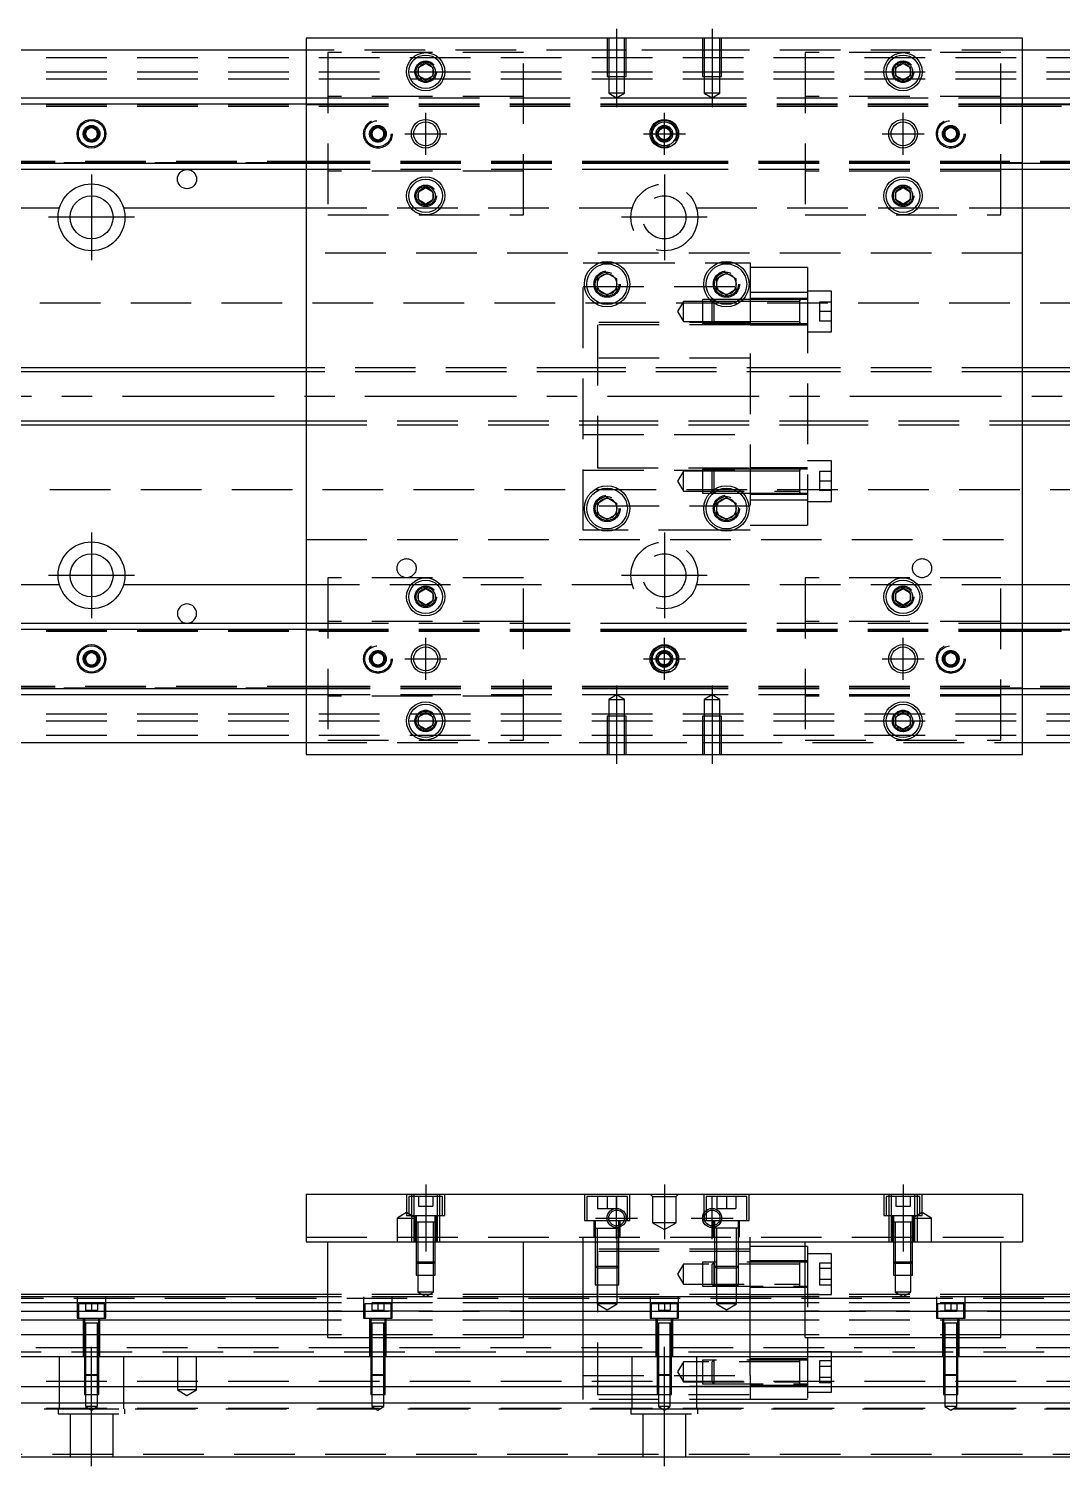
# Model space of a CAD drawing. Extents: x -12 to 819, y -246 to 77.
# Drawn here: x 186.8 to 403.4, y -224.1 to 77 of the extents above; entities that cross this region are included whole.
import ezdxf

# ---------------------------------------------------------------- set-up
doc = ezdxf.new("R2010")
doc.units = 0
doc.linetypes.add('CENTER', pattern=[50.8, 31.75, -6.35, 6.35, -6.35])
doc.linetypes.add('DASHED', pattern=[19.05, 12.7, -6.35])
doc.layers.get('0').update_dxf_attribs({"linetype": 'CONTINUOUS'})
doc.layers.add('CENTER', color=1, linetype='CENTER')

msp = doc.modelspace()

# ---------------------------------------------------------------- linework, layer by layer
at = {"color": 7, "linetype": 'CONTINUOUS'}
for p, q in [((245, 72.5), (0, 72.5)), ((395, 75), (245, 75)), ((245, 75), (245, -75)), ((395, -75), (395, 75)), ((640, 72.5), (395, 72.5)), ((268.5, 68.87), (270, 69.73)), ((270, 69.73), (271.5, 68.87)), ((368.5, 68.87), (370, 69.73)), ((370, 69.73), (371.5, 68.87)), ((268.5, 67.13), (268.5, 68.87)), ((270, 66.27), (268.5, 67.13)), ((271.5, 67.13), (270, 66.27)), ((271.5, 68.87), (271.5, 67.13)), ((368.5, 67.13), (368.5, 68.87)), ((370, 66.27), (368.5, 67.13)), ((371.5, 67.13), (370, 66.27)), ((371.5, 68.87), (371.5, 67.13)), ((0, 62.5), (245, 62.5)), ((0, 61.25), (245, 61.25)), ((395, 62.5), (640, 62.5)), ((395, 61.25), (640, 61.25)), ((198.75, 55.72), (200, 56.44)), ((198.75, 54.28), (198.75, 55.72)), ((200, 53.56), (198.75, 54.28)), ((200, 56.44), (201.25, 55.72)), ((201.25, 54.28), (200, 53.56)), ((201.25, 55.72), (201.25, 54.28)), ((245, 48.75), (0, 48.75)), ((640, 48.75), (395, 48.75)), ((245, 47.5), (0, 47.5)), ((640, 47.5), (395, 47.5)), ((268.5, 42.87), (270, 43.73)), ((268.5, 41.13), (268.5, 42.87)), ((270, 43.73), (271.5, 42.87)), ((271.5, 42.87), (271.5, 41.13)), ((368.5, 42.87), (370, 43.73)), ((368.5, 41.13), (368.5, 42.87)), ((370, 43.73), (371.5, 42.87)), ((371.5, 42.87), (371.5, 41.13)), ((86.71, 39.5), (193.29, 39.5)), ((206.71, 39.5), (245, 39.5)), ((270, 40.27), (268.5, 41.13)), ((271.5, 41.13), (270, 40.27)), ((370, 40.27), (368.5, 41.13)), ((371.5, 41.13), (370, 40.27)), ((395, 39.5), (433.29, 39.5)), ((306, 24.65), (308, 25.81)), ((306, 22.35), (306, 24.65)), ((308, 25.81), (310, 24.65)), ((310, 24.65), (310, 22.35)), ((331, 24.65), (333, 25.81)), ((331, 22.35), (331, 24.65)), ((333, 25.81), (335, 24.65)), ((335, 24.65), (335, 22.35)), ((308, 21.19), (306, 22.35)), ((310, 22.35), (308, 21.19)), ((333, 21.19), (331, 22.35)), ((335, 22.35), (333, 21.19)), ((245, 6), (60.5, 6)), ((590, 6), (395, 6)), ((60.5, -6), (245, -6)), ((395, -6), (590, -6)), ((306, -22.35), (308, -21.19)), ((306, -24.65), (306, -22.35)), ((308, -21.19), (310, -22.35)), ((310, -22.35), (310, -24.65)), ((331, -22.35), (333, -21.19)), ((331, -24.65), (331, -22.35)), ((333, -21.19), (335, -22.35)), ((335, -22.35), (335, -24.65)), ((308, -25.81), (306, -24.65)), ((310, -24.65), (308, -25.81)), ((333, -25.81), (331, -24.65)), ((335, -24.65), (333, -25.81)), ((193.29, -39.5), (86.71, -39.5)), ((245, -39.5), (206.71, -39.5)), ((268.5, -41.13), (270, -40.27)), ((268.5, -42.87), (268.5, -41.13)), ((270, -40.27), (271.5, -41.13)), ((271.5, -41.13), (271.5, -42.87)), ((368.5, -41.13), (370, -40.27)), ((368.5, -42.87), (368.5, -41.13)), ((370, -40.27), (371.5, -41.13)), ((371.5, -41.13), (371.5, -42.87)), ((433.29, -39.5), (395, -39.5)), ((270, -43.73), (268.5, -42.87)), ((271.5, -42.87), (270, -43.73)), ((370, -43.73), (368.5, -42.87)), ((371.5, -42.87), (370, -43.73)), ((0, -47.5), (245, -47.5)), ((395, -47.5), (640, -47.5)), ((0, -48.75), (245, -48.75)), ((395, -48.75), (640, -48.75)), ((198.75, -54.28), (200, -53.56)), ((200, -53.56), (201.25, -54.28)), ((198.75, -55.72), (198.75, -54.28)), ((200, -56.44), (198.75, -55.72)), ((201.25, -55.72), (200, -56.44)), ((201.25, -54.28), (201.25, -55.72)), ((245, -61.25), (0, -61.25)), ((245, -62.5), (0, -62.5)), ((640, -61.25), (395, -61.25)), ((640, -62.5), (395, -62.5)), ((268.5, -67.13), (270, -66.27)), ((268.5, -68.87), (268.5, -67.13)), ((270, -69.73), (268.5, -68.87)), ((270, -66.27), (271.5, -67.13)), ((271.5, -68.87), (270, -69.73)), ((271.5, -67.13), (271.5, -68.87)), ((368.5, -67.13), (370, -66.27)), ((368.5, -68.87), (368.5, -67.13)), ((370, -69.73), (368.5, -68.87)), ((370, -66.27), (371.5, -67.13)), ((371.5, -68.87), (370, -69.73)), ((371.5, -67.13), (371.5, -68.87)), ((0, -72.5), (245, -72.5)), ((245, -75), (395, -75)), ((395, -72.5), (640, -72.5)), ((245, -167.12), (395, -167.12)), ((245, -167.12), (245, -177.12)), ((395, -167.12), (395, -177.12)), ((245, -177.12), (395, -177.12)), ((249.5, -197.12), (249.5, -177.12)), ((290.5, -197.12), (290.5, -177.12)), ((303, -188.62), (303, -177.12)), ((338, -188.62), (338, -177.12)), ((349.5, -197.12), (349.5, -177.12)), ((390.5, -197.12), (390.5, -177.12)), ((349.5, -178.12), (338, -178.12)), ((249.5, -188.62), (0, -188.62)), ((249.5, -188.12), (60.5, -188.12)), ((303, -188.12), (290.5, -188.12)), ((349.5, -188.62), (290.5, -188.62)), ((338, -188.12), (349.5, -188.12)), ((590, -188.12), (390.5, -188.12)), ((640, -188.62), (390.5, -188.62)), ((249.5, -189.87), (0, -189.87)), ((0, -191.65), (249.5, -191.65)), ((349.5, -189.87), (290.5, -189.87)), ((290.5, -191.65), (349.5, -191.65)), ((640, -189.87), (390.5, -189.87)), ((390.5, -191.65), (640, -191.65)), ((249.5, -193.54), (0, -193.54)), ((349.5, -193.54), (290.5, -193.54)), ((640, -193.54), (390.5, -193.54)), ((249.5, -196.6), (0, -196.6)), ((249.5, -197.12), (290.5, -197.12)), ((349.5, -196.6), (290.5, -196.6)), ((349.5, -197.12), (390.5, -197.12)), ((640, -196.6), (390.5, -196.6)), ((0, -201.12), (640, -201.12)), ((0, -207.42), (640, -207.42)), ((0, -210.82), (640, -210.82)), ((0, -222.12), (640, -222.12))]:
    msp.add_line(p, q, dxfattribs=at)
at = {"color": 3, "linetype": 'DASHED'}
for p, q in [((308, 72.5), (245, 72.5)), ((308, 75), (308, 67)), ((312, 72.5), (308, 72.5)), ((308.35, 75), (308.35, 67)), ((311.65, 67), (311.65, 75)), ((312, 67), (312, 75)), ((328, 72.5), (312, 72.5)), ((328, 75), (328, 67)), ((332, 72.5), (328, 72.5)), ((328.35, 75), (328.35, 67)), ((331.65, 67), (331.65, 75)), ((332, 67), (332, 75)), ((395, 72.5), (332, 72.5)), ((0, 71), (640, 71)), ((290.5, 72), (249.5, 72)), ((249.5, 72), (249.5, 38)), ((290.5, 38), (290.5, 72)), ((390.5, 72), (349.5, 72)), ((349.5, 72), (349.5, 38)), ((390.5, 38), (390.5, 72)), ((0, 68), (640, 68)), ((0, 66.5), (640, 66.5)), ((268, 68), (268.02, 68.3)), ((308, 67), (312, 67)), ((308.35, 67), (308.35, 63.5)), ((311.65, 63.5), (311.65, 67)), ((328, 67), (332, 67)), ((328.35, 67), (328.35, 63.5)), ((331.65, 63.5), (331.65, 67)), ((371.97, 68.33), (372, 68)), ((311.65, 63.5), (308.35, 63.5)), ((308.35, 63.5), (310, 62.55)), ((310, 62.55), (311.65, 63.5)), ((331.65, 63.5), (328.35, 63.5)), ((328.35, 63.5), (330, 62.55)), ((330, 62.55), (331.65, 63.5)), ((0, 61.11), (245, 61.11)), ((0, 61.1), (249.5, 61.1)), ((0, 60.8), (249.5, 60.8)), ((245, 62.5), (249.5, 62.5)), ((245, 61.25), (249.5, 61.25)), ((245, 61.11), (249.5, 61.11)), ((290.5, 62.8), (249.5, 62.8)), ((249.5, 62.5), (315.5, 62.5)), ((249.5, 61.25), (315.5, 61.25)), ((249.5, 61.11), (315.5, 61.11)), ((249.5, 61.1), (315.5, 61.1)), ((249.5, 60.8), (315.5, 60.8)), ((315.5, 62.5), (324.5, 62.5)), ((315.5, 61.25), (324.5, 61.25)), ((315.5, 61.11), (324.5, 61.11)), ((315.5, 61.1), (324.5, 61.1)), ((315.5, 60.8), (324.5, 60.8)), ((324.5, 62.5), (390.5, 62.5)), ((324.5, 61.25), (390.5, 61.25)), ((324.5, 61.11), (390.5, 61.11)), ((324.5, 61.1), (390.5, 61.1)), ((324.5, 60.8), (390.5, 60.8)), ((390.5, 62.8), (349.5, 62.8)), ((390.5, 62.5), (395, 62.5)), ((390.5, 61.25), (395, 61.25)), ((390.5, 61.11), (395, 61.11)), ((390.5, 61.1), (640, 61.1)), ((390.5, 60.8), (640, 60.8)), ((395, 61.11), (640, 61.11)), ((198.5, 55), (198.52, 55.25)), ((258.5, 55), (258.52, 55.25)), ((258.75, 55.72), (260, 56.44)), ((258.75, 54.28), (258.75, 55.72)), ((260, 53.56), (258.75, 54.28)), ((260, 56.44), (261.25, 55.72)), ((261.25, 54.28), (260, 53.56)), ((261.25, 55.72), (261.25, 54.28)), ((318.5, 55), (318.52, 55.25)), ((318.75, 55.72), (320, 56.44)), ((318.75, 54.28), (318.75, 55.72)), ((320, 53.56), (318.75, 54.28)), ((320, 56.44), (321.25, 55.72)), ((321.25, 54.28), (320, 53.56)), ((321.25, 55.72), (321.25, 54.28)), ((378.5, 55), (378.52, 55.25)), ((378.75, 55.72), (380, 56.44)), ((378.75, 54.28), (378.75, 55.72)), ((380, 53.56), (378.75, 54.28)), ((380, 56.44), (381.25, 55.72)), ((381.25, 54.28), (380, 53.56)), ((381.25, 55.72), (381.25, 54.28)), ((249.5, 49.2), (0, 49.2)), ((249.5, 48.9), (0, 48.9)), ((245, 48.89), (0, 48.89)), ((249.5, 48.89), (245, 48.89)), ((249.5, 48.75), (245, 48.75)), ((315.5, 49.2), (249.5, 49.2)), ((315.5, 48.9), (249.5, 48.9)), ((315.5, 48.89), (249.5, 48.89)), ((315.5, 48.75), (249.5, 48.75)), ((324.5, 49.2), (315.5, 49.2)), ((324.5, 48.9), (315.5, 48.9)), ((324.5, 48.89), (315.5, 48.89)), ((324.5, 48.75), (315.5, 48.75)), ((390.5, 49.2), (324.5, 49.2)), ((390.5, 48.9), (324.5, 48.9)), ((390.5, 48.89), (324.5, 48.89)), ((390.5, 48.75), (324.5, 48.75)), ((640, 49.2), (390.5, 49.2)), ((640, 48.9), (390.5, 48.9)), ((395, 48.89), (390.5, 48.89)), ((395, 48.75), (390.5, 48.75)), ((640, 48.89), (395, 48.89)), ((249.5, 47.5), (245, 47.5)), ((315.5, 47.5), (249.5, 47.5)), ((290.5, 47.2), (249.5, 47.2)), ((324.5, 47.5), (315.5, 47.5)), ((390.5, 47.5), (324.5, 47.5)), ((390.5, 47.2), (349.5, 47.2)), ((395, 47.5), (390.5, 47.5)), ((268, 42), (268.03, 42.35)), ((371.97, 42.33), (372, 42)), ((245, 39.5), (313.29, 39.5)), ((326.71, 39.5), (395, 39.5)), ((249.5, 38), (290.5, 38)), ((349.5, 38), (390.5, 38)), ((395, 30), (245, 30)), ((303, 28), (306.48, 28)), ((303, -28), (303, 28)), ((306.48, 28), (309.52, 28)), ((309.52, 28), (331.48, 28)), ((331.48, 28), (334.52, 28)), ((334.52, 28), (338, 28)), ((338, 28), (338, -28)), ((350, 27), (338, 27)), ((350, 27), (350, 21.75)), ((303, 23), (338, 23)), ((305.5, 23.5), (305.52, 23.8)), ((330.5, 23.5), (330.52, 23.8)), ((350, 21.75), (338, 21.75)), ((355, 22), (350, 22)), ((350, 21.75), (350, -21.75)), ((355, 13.5), (355, 22)), ((640, 19.5), (76.9, 19.5)), ((324, 19.85), (322.79, 17.75)), ((324, 15.65), (324, 19.85)), ((328, 19.85), (324, 19.85)), ((328, 20.25), (328, 15.25)), ((329.53, 20.25), (328, 20.25)), ((330, 19.85), (328, 19.85)), ((330.26, 20.25), (329.53, 20.25)), ((330.34, 20.19), (330, 19.85)), ((330, 19.82), (330, 19.85)), ((330.82, 19.85), (330, 19.85)), ((330, 15.65), (330, 19.82)), ((330.4, 20.25), (330.26, 20.25)), ((330.4, 20.25), (330.34, 20.19)), ((330.4, 20.25), (330.4, 20.14)), ((335.74, 20.25), (330.4, 20.25)), ((335.74, 20.25), (330.4, 20.25)), ((330.4, 20.14), (330.4, 19.52)), ((330.4, 19.52), (330.4, 15.25)), ((335.18, 19.85), (330.82, 19.85)), ((336.04, 19.85), (335.18, 19.85)), ((336.47, 20.25), (335.74, 20.25)), ((338, 19.85), (336.04, 19.85)), ((338, 20.25), (336.47, 20.25)), ((338, 20.25), (336.47, 20.25)), ((350, 20.5), (338, 20.5)), ((348.4, 20.25), (338, 20.25)), ((348.4, 19.85), (338, 19.85)), ((350, 20.25), (348.39, 20.25)), ((348.4, 15.25), (348.4, 20.25)), ((348.4, 19.85), (348.4, 20.25)), ((348.4, 15.25), (348.4, 20.25)), ((348.4, 20), (348.4, 20.25)), ((348.4, 20.25), (348.4, 20)), ((348.4, 15.51), (348.4, 20)), ((348.4, 15.65), (348.4, 19.85)), ((352.5, 19.75), (352.5, 17.75)), ((355, 19.75), (352.5, 19.75)), ((338, 15.5), (303, 15.5)), ((322.79, 17.75), (324, 15.65)), ((324, 15.65), (328, 15.65)), ((328, 15.65), (330, 15.65)), ((328, 15.25), (330.4, 15.25)), ((330, 15.65), (338, 15.65)), ((330, 15.65), (330.4, 15.25)), ((330.4, 15.25), (338, 15.25)), ((338, 15.65), (348.4, 15.65)), ((338, 15.25), (348.4, 15.25)), ((348.39, 15.25), (350, 15.25)), ((348.4, 15.25), (348.4, 15.65)), ((348.4, 15.25), (348.4, 15.51)), ((348.4, 15.51), (348.4, 15.25)), ((352.5, 17.75), (352.5, 15.75)), ((355, 17.75), (352.5, 17.75)), ((355, 15.75), (352.5, 15.75)), ((306, 15), (306, -15)), ((338, 15), (306, 15)), ((338, 15), (350, 15)), ((350, 13.5), (355, 13.5)), ((338, 8), (303, 8)), ((306, 6), (245, 6)), ((306, 5.13), (245, 5.13)), ((350, 6), (306, 6)), ((350, 5.13), (306, 5.13)), ((395, 6), (350, 6)), ((395, 5.13), (350, 5.13)), ((245, -5.12), (306, -5.12)), ((245, -6), (306, -6)), ((306, -5.12), (350, -5.12)), ((306, -6), (350, -6)), ((350, -5.12), (395, -5.12)), ((350, -6), (395, -6)), ((303, -8), (338, -8)), ((306, -15), (338, -15)), ((350, -15), (338, -15)), ((355, -13.5), (350, -13.5)), ((355, -22), (355, -13.5)), ((303, -15.5), (338, -15.5)), ((324, -15.65), (322.79, -17.75)), ((322.79, -17.75), (324, -19.85)), ((324, -19.85), (324, -15.65)), ((328, -15.65), (324, -15.65)), ((328, -15.25), (328, -20.25)), ((330.4, -15.25), (328, -15.25)), ((330, -15.65), (328, -15.65)), ((330.4, -15.25), (330, -15.65)), ((330, -19.85), (330, -15.65)), ((338, -15.65), (330, -15.65)), ((330.4, -15.25), (330.4, -19.52)), ((338, -15.25), (330.4, -15.25)), ((338, -15.25), (330.4, -15.25)), ((348.4, -15.25), (338, -15.25)), ((348.4, -15.65), (338, -15.65)), ((350, -15.25), (348.39, -15.25)), ((348.4, -20.25), (348.4, -15.25)), ((348.4, -20.25), (348.4, -15.25)), ((348.4, -15.51), (348.4, -15.25)), ((348.4, -15.25), (348.4, -15.51)), ((348.4, -20), (348.4, -15.51)), ((352.5, -15.75), (352.5, -17.75)), ((355, -15.75), (352.5, -15.75)), ((352.5, -17.75), (352.5, -19.75)), ((355, -17.75), (352.5, -17.75)), ((76.97, -19.5), (640, -19.5)), ((324, -19.85), (348.4, -19.85)), ((328, -20.25), (329.53, -20.25)), ((329.53, -20.25), (330.26, -20.25)), ((330, -19.85), (330.34, -20.19)), ((330.26, -20.25), (330.4, -20.25)), ((330.34, -20.19), (330.4, -20.25)), ((330.4, -19.52), (330.4, -20.14)), ((330.4, -20.14), (330.4, -20.25)), ((330.4, -20.25), (335.74, -20.25)), ((335.74, -20.25), (336.47, -20.25)), ((336.47, -20.25), (338, -20.25)), ((336.47, -20.25), (338, -20.25)), ((338, -20.25), (348.4, -20.25)), ((338, -20.5), (350, -20.5)), ((348.39, -20.25), (350, -20.25)), ((348.4, -20.25), (348.4, -20)), ((348.4, -20), (348.4, -20.25)), ((348.4, -20.25), (348.4, -20.25)), ((355, -19.75), (352.5, -19.75)), ((338, -23), (303, -23)), ((305.5, -23.5), (305.52, -23.2)), ((335.48, -23.21), (335.5, -23.5)), ((350, -21.75), (338, -21.75)), ((350, -21.75), (338, -21.75)), ((350, -21.75), (350, -27)), ((350, -22), (355, -22)), ((338, -27), (350, -27)), ((245, -30), (395, -30)), ((306.48, -28), (303, -28)), ((309.52, -28), (306.48, -28)), ((331.48, -28), (309.52, -28)), ((334.52, -28), (331.48, -28)), ((338, -28), (334.52, -28)), ((290.5, -38), (249.5, -38)), ((249.5, -38), (249.5, -72)), ((290.5, -72), (290.5, -38)), ((349.5, -38), (349.5, -72)), ((390.5, -38), (349.5, -38)), ((390.5, -72), (390.5, -38)), ((313.29, -39.5), (245, -39.5)), ((271.97, -41.67), (272, -42)), ((395, -39.5), (326.71, -39.5)), ((371.97, -41.67), (372, -42)), ((245, -47.5), (249.5, -47.5)), ((290.5, -47.2), (249.5, -47.2)), ((249.5, -47.5), (315.5, -47.5)), ((315.5, -47.5), (324.5, -47.5)), ((324.5, -47.5), (390.5, -47.5)), ((390.5, -47.2), (349.5, -47.2)), ((390.5, -47.5), (395, -47.5)), ((0, -48.89), (245, -48.89)), ((0, -48.9), (249.5, -48.9)), ((0, -49.2), (249.5, -49.2)), ((245, -48.75), (249.5, -48.75)), ((245, -48.89), (249.5, -48.89)), ((249.5, -48.75), (315.5, -48.75)), ((249.5, -48.89), (315.5, -48.89)), ((249.5, -48.9), (315.5, -48.9)), ((249.5, -49.2), (315.5, -49.2)), ((315.5, -48.75), (324.5, -48.75)), ((315.5, -48.89), (324.5, -48.89)), ((315.5, -48.9), (324.5, -48.9)), ((315.5, -49.2), (324.5, -49.2)), ((324.5, -48.75), (390.5, -48.75)), ((324.5, -48.89), (390.5, -48.89)), ((324.5, -48.9), (390.5, -48.9)), ((324.5, -49.2), (390.5, -49.2)), ((390.5, -48.75), (395, -48.75)), ((390.5, -48.89), (395, -48.89)), ((390.5, -48.9), (640, -48.9)), ((390.5, -49.2), (640, -49.2)), ((395, -48.89), (640, -48.89)), ((258.75, -54.28), (260, -53.56)), ((260, -53.56), (261.25, -54.28)), ((318.75, -54.28), (320, -53.56)), ((320, -53.56), (321.25, -54.28)), ((378.75, -54.28), (380, -53.56)), ((380, -53.56), (381.25, -54.28)), ((201.48, -54.74), (201.5, -55)), ((258.75, -55.72), (258.75, -54.28)), ((260, -56.44), (258.75, -55.72)), ((261.25, -55.72), (260, -56.44)), ((261.25, -54.28), (261.25, -55.72)), ((261.48, -54.74), (261.5, -55)), ((318.75, -55.72), (318.75, -54.28)), ((320, -56.44), (318.75, -55.72)), ((321.25, -55.72), (320, -56.44)), ((321.25, -54.28), (321.25, -55.72)), ((378.5, -55), (378.52, -54.75)), ((378.75, -55.72), (378.75, -54.28)), ((380, -56.44), (378.75, -55.72)), ((381.25, -55.72), (380, -56.44)), ((381.25, -54.28), (381.25, -55.72)), ((249.5, -60.8), (0, -60.8)), ((249.5, -61.1), (0, -61.1)), ((245, -61.11), (0, -61.11)), ((249.5, -61.11), (245, -61.11)), ((249.5, -61.25), (245, -61.25)), ((249.5, -62.5), (245, -62.5)), ((315.5, -60.8), (249.5, -60.8)), ((315.5, -61.1), (249.5, -61.1)), ((315.5, -61.11), (249.5, -61.11)), ((315.5, -61.25), (249.5, -61.25)), ((315.5, -62.5), (249.5, -62.5)), ((290.5, -62.8), (249.5, -62.8)), ((310, -62.55), (308.35, -63.5)), ((311.65, -63.5), (310, -62.55)), ((324.5, -60.8), (315.5, -60.8)), ((324.5, -61.1), (315.5, -61.1)), ((324.5, -61.11), (315.5, -61.11)), ((324.5, -61.25), (315.5, -61.25)), ((324.5, -62.5), (315.5, -62.5)), ((390.5, -60.8), (324.5, -60.8)), ((390.5, -61.1), (324.5, -61.1)), ((390.5, -61.11), (324.5, -61.11)), ((390.5, -61.25), (324.5, -61.25)), ((390.5, -62.5), (324.5, -62.5)), ((330, -62.55), (328.35, -63.5)), ((331.65, -63.5), (330, -62.55)), ((390.5, -62.8), (349.5, -62.8)), ((640, -60.8), (390.5, -60.8)), ((640, -61.1), (390.5, -61.1)), ((395, -61.11), (390.5, -61.11)), ((395, -61.25), (390.5, -61.25)), ((395, -62.5), (390.5, -62.5)), ((640, -61.11), (395, -61.11)), ((308.35, -63.5), (310, -63.5)), ((308.35, -63.5), (308.35, -67)), ((310, -63.5), (311.65, -63.5)), ((311.65, -67), (311.65, -63.5)), ((328.35, -63.5), (330, -63.5)), ((328.35, -63.5), (328.35, -67)), ((330, -63.5), (331.65, -63.5)), ((331.65, -67), (331.65, -63.5)), ((0, -66.5), (640, -66.5)), ((0, -68), (640, -68)), ((268, -68), (268.02, -67.7)), ((312, -67), (308, -67)), ((308, -67), (308, -75)), ((308.35, -67), (308.35, -75)), ((311.65, -75), (311.65, -67)), ((312, -75), (312, -67)), ((332, -67), (328, -67)), ((328, -67), (328, -75)), ((328.35, -67), (328.35, -75)), ((331.65, -75), (331.65, -67)), ((332, -75), (332, -67)), ((371.97, -67.67), (372, -68)), ((0, -71), (640, -71)), ((249.5, -72), (290.5, -72)), ((349.5, -72), (390.5, -72)), ((245, -72.5), (308, -72.5)), ((308, -72.5), (312, -72.5)), ((312, -72.5), (328, -72.5)), ((328, -72.5), (332, -72.5)), ((332, -72.5), (395, -72.5)), ((266, -167.12), (266, -171.62)), ((273.5, -167.62), (266.5, -167.62)), ((266.5, -167.62), (266.5, -171.62)), ((267, -167.12), (267, -167.62)), ((267, -167.62), (267, -171.62)), ((267.5, -167.12), (267.5, -177.12)), ((268.5, -167.62), (268.5, -169.62)), ((270, -167.62), (270, -169.62)), ((271.5, -167.62), (271.5, -169.62)), ((272.5, -177.12), (272.5, -167.12)), ((273, -167.62), (273, -167.12)), ((273, -171.62), (273, -167.62)), ((273.5, -171.62), (273.5, -167.62)), ((274, -171.62), (274, -167.12)), ((303.25, -167.12), (303.25, -172.62)), ((312.25, -167.62), (303.75, -167.62)), ((303.75, -167.62), (303.75, -172.62)), ((306, -167.62), (306, -170.12)), ((308, -167.62), (308, -170.12)), ((310, -167.62), (310, -170.12)), ((312.25, -172.62), (312.25, -167.62)), ((312.75, -172.62), (312.75, -167.12)), ((317, -167.12), (317.5, -167.62)), ((317.5, -167.62), (317.5, -173.12)), ((317.5, -167.62), (322.5, -167.62)), ((322.5, -167.62), (323, -167.12)), ((322.5, -173.12), (322.5, -167.62)), ((328.25, -167.12), (328.25, -172.62)), ((337.25, -167.62), (328.75, -167.62)), ((328.75, -167.62), (328.75, -170.56)), ((331, -167.62), (331, -170.12)), ((333, -167.62), (333, -170.12)), ((335, -167.62), (335, -170.12)), ((337.25, -172.62), (337.25, -167.62)), ((337.75, -172.62), (337.75, -167.12)), ((366, -167.12), (366, -171.62)), ((373.5, -167.62), (366.5, -167.62)), ((366.5, -167.62), (366.5, -171.62)), ((367, -167.12), (367, -167.62)), ((367, -167.62), (367, -171.62)), ((367.5, -167.12), (367.5, -177.12)), ((368.5, -167.62), (368.5, -169.62)), ((370, -167.62), (370, -169.62)), ((371.5, -167.62), (371.5, -169.62)), ((372.5, -177.12), (372.5, -167.12)), ((373, -167.62), (373, -167.12)), ((373, -171.62), (373, -167.62)), ((373.5, -171.62), (373.5, -167.62)), ((374, -171.62), (374, -167.12)), ((266, -170.97), (264, -172.12)), ((268, -172.12), (266, -170.97)), ((266, -171.62), (274, -171.62)), ((267, -171.62), (267, -177.12)), ((267.75, -171.62), (267.75, -177.12)), ((268, -171.62), (268, -173.02)), ((268.5, -169.62), (270, -169.62)), ((270, -169.62), (271.5, -169.62)), ((272, -173.02), (272, -171.62)), ((272.25, -177.12), (272.25, -171.62)), ((273, -177.12), (273, -171.62)), ((306, -170.12), (308, -170.12)), ((308, -170.12), (310, -170.12)), ((328.75, -170.56), (328.75, -171.04)), ((328.75, -171.04), (328.75, -172.62)), ((331, -170.12), (333, -170.12)), ((333, -170.12), (335, -170.12)), ((366, -171.62), (374, -171.62)), ((367, -171.62), (367, -177.12)), ((367.75, -171.62), (367.75, -177.12)), ((368, -171.62), (368, -173.02)), ((368.5, -169.62), (370, -169.62)), ((370, -169.62), (371.5, -169.62)), ((374, -170.97), (372, -172.12)), ((372, -173.02), (372, -171.62)), ((372.25, -177.12), (372.25, -171.62)), ((373, -177.12), (373, -171.62)), ((376, -172.12), (374, -170.97)), ((264, -172.12), (268, -172.12)), ((264, -172.12), (264, -177.12)), ((268, -173.01), (268, -173.02)), ((268.22, -173.02), (268, -173.02)), ((268, -173.02), (268, -173.03)), ((268, -173.02), (268, -177.12)), ((271.78, -173.02), (268.22, -173.02)), ((268.35, -173.02), (268.35, -177.12)), ((271.65, -177.12), (271.65, -173.02)), ((272, -173.02), (271.78, -173.02)), ((272, -173.02), (272, -173.01)), ((272, -173.03), (272, -173.02)), ((272, -177.12), (272, -173.02)), ((303.25, -172.62), (312.75, -172.62)), ((305.25, -172.62), (305.25, -176.12)), ((305.5, -172.62), (305.5, -174.22)), ((305.5, -174.21), (305.5, -174.22)), ((305.5, -174.22), (305.76, -174.22)), ((305.5, -174.22), (310.5, -174.22)), ((305.5, -174.22), (305.5, -174.22)), ((305.5, -174.22), (305.5, -176.12)), ((305.9, -174.22), (305.9, -176.12)), ((310.1, -176.12), (310.1, -174.22)), ((310.5, -173.69), (310.5, -172.62)), ((310.5, -174.06), (310.5, -173.69)), ((310.5, -174.22), (310.5, -174.06)), ((310.5, -174.22), (310.5, -174.21)), ((310.5, -174.22), (310.5, -174.22)), ((310.5, -176.12), (310.5, -174.22)), ((310.75, -176.12), (310.75, -172.62)), ((317.5, -173.12), (320, -174.56)), ((322.5, -173.12), (317.5, -173.12)), ((320, -174.56), (322.5, -173.12)), ((328.25, -172.62), (337.75, -172.62)), ((330.25, -172.62), (330.25, -176.12)), ((330.5, -172.62), (330.5, -173.69)), ((330.5, -173.69), (330.5, -174.06)), ((330.5, -174.06), (330.5, -174.22)), ((330.5, -174.21), (330.5, -174.22)), ((330.76, -174.22), (330.5, -174.22)), ((330.5, -174.22), (330.5, -174.22)), ((330.5, -174.22), (330.5, -176.12)), ((335.24, -174.22), (330.76, -174.22)), ((330.9, -174.22), (330.9, -176.12)), ((335.1, -176.12), (335.1, -174.22)), ((335.5, -174.22), (335.24, -174.22)), ((335.5, -174.22), (335.5, -172.62)), ((335.5, -174.22), (335.5, -174.21)), ((335.5, -174.22), (335.5, -174.22)), ((335.5, -176.12), (335.5, -174.22)), ((335.75, -176.12), (335.75, -172.62)), ((368, -173.01), (368, -173.02)), ((368.22, -173.02), (368, -173.02)), ((368, -173.02), (368, -177.12)), ((368, -173.02), (368, -173.03)), ((371.78, -173.02), (368.22, -173.02)), ((368.35, -173.02), (368.35, -177.12)), ((371.65, -177.12), (371.65, -173.02)), ((372, -173.02), (371.78, -173.02)), ((372, -172.12), (376, -172.12)), ((372, -173.02), (372, -173.01)), ((372, -177.12), (372, -173.02)), ((372, -173.03), (372, -173.02)), ((376, -177.12), (376, -172.12)), ((245, -176.12), (395, -176.12)), ((268, -177.12), (268, -181.27)), ((268, -177.12), (268, -181.27)), ((268.35, -177.12), (268.35, -181.62)), ((271.65, -181.62), (271.65, -177.12)), ((272, -181.27), (272, -177.12)), ((272, -181.27), (272, -177.12)), ((303, -177.12), (303, -176.12)), ((305.5, -176.12), (305.5, -177.12)), ((305.5, -176.12), (305.5, -177.12)), ((305.5, -177.12), (305.5, -182.22)), ((305.5, -177.12), (305.5, -182.22)), ((305.9, -176.12), (305.9, -177.12)), ((305.9, -177.12), (305.9, -182.62)), ((310.1, -177.12), (310.1, -176.12)), ((310.1, -182.62), (310.1, -177.12)), ((310.5, -177.12), (310.5, -176.12)), ((310.5, -177.12), (310.5, -176.12)), ((310.5, -182.22), (310.5, -177.12)), ((310.5, -182.22), (310.5, -177.12)), ((330.5, -176.12), (330.5, -177.12)), ((330.5, -176.12), (330.5, -177.12)), ((330.5, -177.12), (330.5, -182.22)), ((330.5, -177.12), (330.5, -182.22)), ((330.9, -176.12), (330.9, -177.12)), ((330.9, -177.12), (330.9, -182.62)), ((335.1, -177.12), (335.1, -176.12)), ((335.1, -182.62), (335.1, -177.12)), ((335.5, -177.12), (335.5, -176.12)), ((335.5, -177.12), (335.5, -176.12)), ((335.5, -182.22), (335.5, -177.12)), ((335.5, -182.22), (335.5, -177.12)), ((338, -177.12), (338, -176.12)), ((368, -177.12), (368, -181.27)), ((368, -177.12), (368, -181.27)), ((368.35, -177.12), (368.35, -181.62)), ((371.65, -181.62), (371.65, -177.12)), ((372, -181.27), (372, -177.12)), ((372, -181.27), (372, -177.12)), ((338, -178.62), (303, -178.62)), ((338, -179.12), (306, -179.12)), ((306, -179.12), (306, -209.12)), ((350, -178.12), (349.5, -178.12)), ((350, -178.12), (350, -210.12)), ((355, -179.62), (350, -179.62)), ((355, -188.12), (355, -179.62)), ((268, -181.27), (272, -181.27)), ((268, -181.27), (268, -184.12)), ((268, -181.27), (268.35, -181.62)), ((271.65, -181.62), (268.35, -181.62)), ((268.35, -181.62), (268.35, -184.12)), ((271.65, -181.62), (272, -181.27)), ((271.65, -184.12), (271.65, -181.62)), ((272, -184.12), (272, -181.27)), ((305.5, -182.22), (310.5, -182.22)), ((305.5, -182.22), (305.5, -186.12)), ((305.5, -182.22), (305.9, -182.62)), ((310.1, -182.62), (305.9, -182.62)), ((305.9, -182.62), (305.9, -186.12)), ((310.1, -182.62), (310.5, -182.22)), ((310.1, -186.12), (310.1, -182.62)), ((310.5, -186.12), (310.5, -182.22)), ((324, -181.77), (322.79, -183.87)), ((324, -185.97), (324, -181.77)), ((348.4, -181.77), (324, -181.77)), ((328, -181.37), (328, -186.37)), ((350, -181.37), (328, -181.37)), ((330.4, -181.37), (330.4, -186.37)), ((330.5, -182.22), (335.5, -182.22)), ((330.5, -182.22), (330.5, -186.12)), ((330.5, -182.22), (330.9, -182.62)), ((335.1, -182.62), (330.9, -182.62)), ((330.9, -182.62), (330.9, -186.12)), ((335.1, -182.62), (335.5, -182.22)), ((335.1, -186.12), (335.1, -182.62)), ((335.5, -186.12), (335.5, -182.22)), ((350, -181.12), (338, -181.12)), ((348.4, -186.37), (348.4, -181.37)), ((352.5, -181.56), (352.5, -186.18)), ((355, -181.56), (352.5, -181.56)), ((355, -182.72), (352.5, -182.72)), ((368, -181.27), (372, -181.27)), ((368, -181.27), (368, -184.12)), ((368, -181.27), (368.35, -181.62)), ((371.65, -181.62), (368.35, -181.62)), ((368.35, -181.62), (368.35, -184.12)), ((371.65, -181.62), (372, -181.27)), ((371.65, -184.12), (371.65, -181.62)), ((372, -184.12), (372, -181.27)), ((268, -184.12), (272, -184.12)), ((268.35, -184.12), (268.35, -187.62)), ((271.65, -187.62), (271.65, -184.12)), ((305.5, -186.12), (310.5, -186.12)), ((305.9, -186.12), (305.9, -190.12)), ((310.1, -190.12), (310.1, -186.12)), ((322.79, -183.87), (324, -185.97)), ((324, -185.97), (348.4, -185.97)), ((328, -186.37), (350, -186.37)), ((330.5, -186.12), (335.5, -186.12)), ((330.9, -186.12), (330.9, -190.12)), ((335.1, -190.12), (335.1, -186.12)), ((338, -186.62), (350, -186.62)), ((355, -185.02), (352.5, -185.02)), ((355, -186.18), (352.5, -186.18)), ((368, -184.12), (372, -184.12)), ((368.35, -184.12), (368.35, -187.62)), ((371.65, -187.62), (371.65, -184.12)), ((590, -188.99), (55, -188.99)), ((197, -188.62), (197, -193.12)), ((203, -193.12), (203, -188.62)), ((290.5, -188.12), (249.5, -188.12)), ((290.5, -188.62), (249.5, -188.62)), ((257, -188.62), (257, -193.12)), ((263, -193.12), (263, -188.62)), ((271.65, -187.62), (268.35, -187.62)), ((268.35, -187.62), (270, -188.57)), ((270, -188.57), (271.65, -187.62)), ((306, -188.12), (303, -188.12)), ((303, -197.12), (303, -188.62)), ((338, -188.12), (306, -188.12)), ((317, -188.62), (317, -193.12)), ((323, -193.12), (323, -188.62)), ((338, -197.12), (338, -188.62)), ((390.5, -188.12), (349.5, -188.12)), ((390.5, -188.62), (349.5, -188.62)), ((350, -188.12), (355, -188.12)), ((371.65, -187.62), (368.35, -187.62)), ((368.35, -187.62), (370, -188.57)), ((370, -188.57), (371.65, -187.62)), ((377, -188.62), (377, -193.12)), ((383, -193.12), (383, -188.62)), ((202.75, -190.12), (197.25, -190.12)), ((197.25, -190.12), (197.25, -193.12)), ((198.75, -190.12), (198.75, -191.42)), ((198.75, -191.42), (200, -191.42)), ((200, -190.12), (200, -191.42)), ((200, -191.42), (201.25, -191.42)), ((201.25, -190.12), (201.25, -191.42)), ((202.75, -193.12), (202.75, -190.12)), ((290.5, -189.87), (249.5, -189.87)), ((290.5, -189.92), (249.5, -189.92)), ((290.5, -191.62), (249.5, -191.62)), ((249.5, -191.65), (290.5, -191.65)), ((262.75, -190.12), (257.25, -190.12)), ((257.25, -190.12), (257.25, -193.12)), ((258.75, -190.12), (258.75, -191.42)), ((258.75, -191.42), (260, -191.42)), ((260, -190.12), (260, -191.42)), ((260, -191.42), (261.25, -191.42)), ((261.25, -190.12), (261.25, -191.42)), ((262.75, -193.12), (262.75, -190.12)), ((310.1, -190.12), (305.9, -190.12)), ((305.9, -190.12), (308, -191.33)), ((308, -191.33), (310.1, -190.12)), ((322.75, -190.12), (317.25, -190.12)), ((317.25, -190.12), (317.25, -193.12)), ((318.75, -190.12), (318.75, -191.42)), ((318.75, -191.42), (320, -191.42)), ((320, -190.12), (320, -191.42)), ((320, -191.42), (321.25, -191.42)), ((321.25, -190.12), (321.25, -191.42)), ((322.75, -193.12), (322.75, -190.12)), ((335.1, -190.12), (330.9, -190.12)), ((330.9, -190.12), (333, -191.33)), ((333, -191.33), (335.1, -190.12)), ((390.5, -189.87), (349.5, -189.87)), ((390.5, -189.92), (349.5, -189.92)), ((390.5, -191.62), (349.5, -191.62)), ((349.5, -191.65), (390.5, -191.65)), ((382.75, -190.12), (377.25, -190.12)), ((377.25, -190.12), (377.25, -193.12)), ((378.75, -190.12), (378.75, -191.42)), ((378.75, -191.42), (380, -191.42)), ((380, -190.12), (380, -191.42)), ((380, -191.42), (381.25, -191.42)), ((381.25, -190.12), (381.25, -191.42)), ((382.75, -193.12), (382.75, -190.12)), ((197, -193.12), (203, -193.12)), ((198.25, -193.12), (198.25, -201.12)), ((198.5, -193.12), (198.5, -194.12)), ((198.5, -194.11), (198.5, -194.12)), ((198.62, -194.12), (198.5, -194.12)), ((198.5, -194.12), (198.5, -201.12)), ((198.5, -194.12), (198.5, -194.12)), ((200, -194.12), (198.62, -194.12)), ((198.75, -194.12), (198.75, -201.12)), ((201.38, -194.12), (200, -194.12)), ((201.25, -201.12), (201.25, -194.12)), ((201.5, -194.12), (201.38, -194.12)), ((201.5, -194.12), (201.5, -193.12)), ((201.5, -194.12), (201.5, -194.11)), ((201.5, -201.12), (201.5, -194.12)), ((201.5, -194.12), (201.5, -194.12)), ((201.75, -201.12), (201.75, -193.12)), ((290.5, -193.54), (249.5, -193.54)), ((257, -193.12), (263, -193.12)), ((258.25, -193.12), (258.25, -201.12)), ((258.5, -193.12), (258.5, -194.12)), ((258.5, -194.11), (258.5, -194.12)), ((258.62, -194.12), (258.5, -194.12)), ((258.5, -194.12), (258.5, -201.12)), ((258.5, -194.12), (258.5, -194.12)), ((260, -194.12), (258.62, -194.12)), ((258.75, -194.12), (258.75, -201.12)), ((261.38, -194.12), (260, -194.12)), ((261.25, -201.12), (261.25, -194.12)), ((261.5, -194.12), (261.38, -194.12)), ((261.5, -194.12), (261.5, -193.12)), ((261.5, -194.12), (261.5, -194.11)), ((261.5, -201.12), (261.5, -194.12)), ((261.5, -194.12), (261.5, -194.12)), ((261.75, -201.12), (261.75, -193.12)), ((317, -193.12), (323, -193.12)), ((318.25, -193.12), (318.25, -201.12)), ((318.5, -193.12), (318.5, -194.12)), ((318.5, -194.11), (318.5, -194.12)), ((318.62, -194.12), (318.5, -194.12)), ((318.5, -194.12), (318.5, -201.12)), ((318.5, -194.12), (318.5, -194.12)), ((320, -194.12), (318.62, -194.12)), ((318.75, -194.12), (318.75, -201.12)), ((321.38, -194.12), (320, -194.12)), ((321.25, -201.12), (321.25, -194.12)), ((321.5, -194.12), (321.38, -194.12)), ((321.5, -194.12), (321.5, -193.12)), ((321.5, -194.12), (321.5, -194.11)), ((321.5, -201.12), (321.5, -194.12)), ((321.5, -194.12), (321.5, -194.12)), ((321.75, -201.12), (321.75, -193.12)), ((390.5, -193.54), (349.5, -193.54)), ((377, -193.12), (383, -193.12)), ((378.25, -193.12), (378.25, -201.12)), ((378.5, -193.12), (378.5, -194.12)), ((378.5, -194.11), (378.5, -194.12)), ((378.62, -194.12), (378.5, -194.12)), ((378.5, -194.12), (378.5, -201.12)), ((378.5, -194.12), (378.5, -194.12)), ((380, -194.12), (378.62, -194.12)), ((378.75, -194.12), (378.75, -201.12)), ((381.38, -194.12), (380, -194.12)), ((381.25, -201.12), (381.25, -194.12)), ((381.5, -194.12), (381.38, -194.12)), ((381.5, -194.12), (381.5, -193.12)), ((381.5, -194.12), (381.5, -194.11)), ((381.5, -201.12), (381.5, -194.12)), ((381.5, -194.12), (381.5, -194.12)), ((381.75, -201.12), (381.75, -193.12)), ((290.5, -196.6), (249.5, -196.6)), ((290.5, -196.62), (249.5, -196.62)), ((303, -201.12), (303, -197.12)), ((338, -201.12), (338, -197.12)), ((390.5, -196.6), (349.5, -196.6)), ((390.5, -196.62), (349.5, -196.62)), ((55, -199.24), (590, -199.24)), ((81.5, -200.12), (303, -200.12)), ((193.29, -212.12), (193.29, -201.12)), ((198.5, -201.12), (198.5, -204.87)), ((198.5, -201.12), (198.5, -204.87)), ((198.75, -201.12), (198.75, -205.12)), ((201.25, -205.12), (201.25, -201.12)), ((201.5, -204.87), (201.5, -201.12)), ((201.5, -204.87), (201.5, -201.12)), ((206.71, -201.12), (206.71, -212.12)), ((218, -201.12), (218, -208.12)), ((222, -208.12), (222, -201.12)), ((258.5, -201.12), (258.5, -204.87)), ((258.5, -201.12), (258.5, -204.87)), ((258.75, -201.12), (258.75, -205.12)), ((261.25, -205.12), (261.25, -201.12)), ((261.5, -204.87), (261.5, -201.12)), ((261.5, -204.87), (261.5, -201.12)), ((303, -200.12), (306, -200.12)), ((303, -205.12), (303, -201.12)), ((306, -200.12), (338, -200.12)), ((306, -200.12), (338, -200.12)), ((313.29, -212.12), (313.29, -201.12)), ((318.5, -201.12), (318.5, -204.87)), ((318.5, -201.12), (318.5, -204.87)), ((318.75, -201.12), (318.75, -205.12)), ((321.25, -205.12), (321.25, -201.12)), ((321.5, -204.87), (321.5, -201.12)), ((321.5, -204.87), (321.5, -201.12)), ((326.71, -201.12), (326.71, -212.12)), ((338, -200.12), (348.5, -200.12)), ((338, -200.12), (348.5, -200.12)), ((338, -205.12), (338, -201.12)), ((350, -201.62), (338, -201.62)), ((348.5, -200.12), (348.75, -200.12)), ((348.5, -200.12), (348.75, -200.12)), ((348.75, -200.12), (350, -200.12)), ((348.75, -200.12), (590, -200.12)), ((355, -200.12), (350, -200.12)), ((355, -208.62), (355, -200.12)), ((378.5, -201.12), (378.5, -204.87)), ((378.5, -201.12), (378.5, -204.87)), ((378.75, -201.12), (378.75, -205.12)), ((381.25, -205.12), (381.25, -201.12)), ((381.5, -204.87), (381.5, -201.12)), ((381.5, -204.87), (381.5, -201.12)), ((324, -202.27), (322.79, -204.37)), ((322.79, -204.37), (324, -206.47)), ((324, -206.47), (324, -202.27)), ((348.4, -202.27), (324, -202.27)), ((328, -201.87), (328, -206.87)), ((350, -201.87), (328, -201.87)), ((330.4, -201.87), (330.4, -206.87)), ((348.4, -206.87), (348.4, -201.87)), ((352.5, -202.06), (352.5, -206.68)), ((355, -202.06), (352.5, -202.06)), ((355, -203.22), (352.5, -203.22)), ((0, -206.27), (640, -206.27)), ((198.5, -204.87), (201.5, -204.87)), ((198.5, -204.87), (198.5, -207.42)), ((198.5, -204.87), (198.75, -205.12)), ((198.5, -207.42), (198.5, -209.12)), ((201.25, -205.12), (198.75, -205.12)), ((198.75, -205.12), (198.75, -209.12)), ((201.25, -205.12), (201.5, -204.87)), ((201.25, -209.12), (201.25, -205.12)), ((201.5, -207.42), (201.5, -204.87)), ((201.5, -209.12), (201.5, -207.42)), ((258.5, -204.87), (261.5, -204.87)), ((258.5, -204.87), (258.5, -207.42)), ((258.5, -204.87), (258.75, -205.12)), ((258.5, -207.42), (258.5, -209.12)), ((261.25, -205.12), (258.75, -205.12)), ((258.75, -205.12), (258.75, -209.12)), ((261.25, -205.12), (261.5, -204.87)), ((261.25, -209.12), (261.25, -205.12)), ((261.5, -207.42), (261.5, -204.87)), ((261.5, -209.12), (261.5, -207.42)), ((303, -205.12), (338, -205.12)), ((303, -207.42), (303, -205.12)), ((303, -207.4), (338, -207.4)), ((306, -207.4), (303, -207.4)), ((303, -210.12), (303, -207.42)), ((338, -207.4), (306, -207.4)), ((318.5, -204.87), (321.5, -204.87)), ((318.5, -204.87), (318.5, -207.42)), ((318.5, -204.87), (318.75, -205.12)), ((318.5, -207.42), (318.5, -209.12)), ((321.25, -205.12), (318.75, -205.12)), ((318.75, -205.12), (318.75, -209.12)), ((321.25, -205.12), (321.5, -204.87)), ((321.25, -209.12), (321.25, -205.12)), ((321.5, -207.42), (321.5, -204.87)), ((321.5, -209.12), (321.5, -207.42)), ((324, -206.47), (348.4, -206.47)), ((328, -206.87), (350, -206.87)), ((338, -205.12), (338, -207.42)), ((338, -207.12), (350, -207.12)), ((338, -207.42), (338, -210.12)), ((355, -205.52), (352.5, -205.52)), ((355, -206.68), (352.5, -206.68)), ((378.5, -204.87), (381.5, -204.87)), ((378.5, -204.87), (378.5, -207.42)), ((378.5, -204.87), (378.75, -205.12)), ((378.5, -207.42), (378.5, -209.12)), ((381.25, -205.12), (378.75, -205.12)), ((378.75, -205.12), (378.75, -209.12)), ((381.25, -205.12), (381.5, -204.87)), ((381.25, -209.12), (381.25, -205.12)), ((381.5, -207.42), (381.5, -204.87)), ((381.5, -209.12), (381.5, -207.42)), ((198.5, -209.12), (201.5, -209.12)), ((198.75, -209.12), (198.75, -211.62)), ((201.25, -211.62), (201.25, -209.12)), ((222, -208.12), (218, -208.12)), ((218, -208.12), (220, -209.27)), ((220, -209.27), (222, -208.12)), ((258.5, -209.12), (261.5, -209.12)), ((258.75, -209.12), (258.75, -211.62)), ((261.25, -211.62), (261.25, -209.12)), ((338, -210.12), (303, -210.12)), ((306, -209.12), (338, -209.12)), ((318.5, -209.12), (321.5, -209.12)), ((318.75, -209.12), (318.75, -211.62)), ((321.25, -211.62), (321.25, -209.12)), ((350, -210.12), (338, -210.12)), ((350, -208.62), (355, -208.62)), ((378.5, -209.12), (381.5, -209.12)), ((378.75, -209.12), (378.75, -211.62)), ((381.25, -211.62), (381.25, -209.12)), ((0, -211.97), (640, -211.97)), ((56.71, -212.12), (583.29, -212.12)), ((193, -212.12), (207, -212.12)), ((193, -212.12), (193, -213.12)), ((193, -213.12), (207, -213.12)), ((195.5, -213.12), (195.5, -222.12)), ((201.25, -211.62), (198.75, -211.62)), ((198.75, -211.62), (200, -212.34)), ((200, -212.34), (201.25, -211.62)), ((204.5, -222.12), (204.5, -213.12)), ((207, -213.12), (207, -212.12)), ((261.25, -211.62), (258.75, -211.62)), ((258.75, -211.62), (260, -212.34)), ((260, -212.34), (261.25, -211.62)), ((313, -212.12), (327, -212.12)), ((313, -212.12), (313, -213.12)), ((313, -213.12), (327, -213.12)), ((315.5, -213.12), (315.5, -222.12)), ((321.25, -211.62), (318.75, -211.62)), ((318.75, -211.62), (320, -212.34)), ((320, -212.34), (321.25, -211.62)), ((324.5, -222.12), (324.5, -213.12)), ((327, -213.12), (327, -212.12)), ((381.25, -211.62), (378.75, -211.62)), ((378.75, -211.62), (380, -212.34)), ((380, -212.34), (381.25, -211.62)), ((77.5, -221.62), (640, -221.62))]:
    msp.add_line(p, q, dxfattribs=at)
at = {"color": 3, "linetype": 'CONTINUOUS'}
for p, q in [((245, 5.13), (60.5, 5.13)), ((590, 5.13), (395, 5.13)), ((60.5, -5.12), (245, -5.12)), ((395, -5.12), (590, -5.12)), ((330.4, -181.37), (330, -181.77)), ((330, -185.97), (330, -181.77)), ((330.4, -186.37), (330, -185.97)), ((330.4, -201.87), (330, -202.27)), ((330, -206.47), (330, -202.27)), ((330.4, -206.87), (330, -206.47))]:
    msp.add_line(p, q, dxfattribs=at)
at = {"color": 7, "linetype": 'CONTINUOUS'}
for centre, radius in [((270, 68), 4), ((270, 68), 3.5), ((370, 68), 4), ((370, 68), 3.5), ((200, 55), 3), ((200, 55), 2.75), ((270, 55), 2.5), ((320, 55), 3), ((320, 55), 2.5), ((370, 55), 2.5), ((220, 45.5), 2), ((270, 42), 4), ((270, 42), 3.5), ((370, 42), 4), ((370, 42), 3.5), ((200, 37.5), 7), ((200, 37.5), 4.5), ((308, 23.5), 4.75), ((308, 23.5), 4.25), ((333, 23.5), 4.75), ((333, 23.5), 4.25), ((308, -23.5), 4.75), ((308, -23.5), 4.25), ((333, -23.5), 4.75), ((333, -23.5), 4.25), ((200, -37.5), 7), ((200, -37.5), 4.5), ((270, -42), 4), ((270, -42), 3.5), ((370, -42), 4), ((370, -42), 3.5), ((200, -55), 3), ((200, -55), 2.75), ((270, -55), 2.5), ((320, -55), 3), ((320, -55), 2.5), ((370, -55), 2.5), ((270, -68), 4), ((270, -68), 3.5), ((370, -68), 4), ((370, -68), 3.5), ((310, -172.12), 1.65), ((330, -172.12), 1.65)]:
    msp.add_circle(centre, radius, dxfattribs=at)
at = {"color": 3, "linetype": 'DASHED'}
for centre, radius in [((270, 68), 2.25), ((270, 68), 2), ((370, 68), 2.25), ((370, 68), 2), ((260, 55), 3), ((260, 55), 2.75), ((380, 55), 3), ((380, 55), 2.75), ((200, 55), 1.75), ((200, 55), 1.5), ((260, 55), 1.75), ((260, 55), 1.5), ((320, 55), 1.75), ((320, 55), 1.5), ((320, 55), 1.25), ((380, 55), 1.75), ((380, 55), 1.5), ((270, 42), 2.25), ((270, 42), 2), ((320, 37.5), 7), ((370, 42), 2.25), ((370, 42), 2), ((320, 37.5), 4.5), ((308, 23.5), 2.75), ((308, 23.5), 2.5), ((333, 23.5), 2.75), ((333, 23.5), 2.5), ((308, -23.5), 2.75), ((308, -23.5), 2.5), ((333, -23.5), 2.75), ((333, -23.5), 2.5), ((320, -37.5), 7), ((320, -37.5), 4.5), ((266, -36), 2), ((374, -36), 2), ((270, -42), 2.25), ((270, -42), 2), ((370, -42), 2.25), ((370, -42), 2), ((200, -55), 1.75), ((200, -55), 1.5), ((260, -55), 3), ((260, -55), 2.75), ((260, -55), 1.75), ((260, -55), 1.5), ((320, -55), 1.75), ((320, -55), 1.5), ((320, -55), 1.25), ((380, -55), 3), ((380, -55), 2.75), ((380, -55), 1.75), ((380, -55), 1.5), ((270, -68), 2.25), ((270, -68), 2), ((370, -68), 2.25), ((370, -68), 2)]:
    msp.add_circle(centre, radius, dxfattribs=at)
at = {"color": 3, "linetype": 'CONTINUOUS'}
for centre, radius in [((270, 55), 3), ((370, 55), 3), ((270, -55), 3), ((370, -55), 3), ((310, -172.12), 2), ((330, -172.12), 2)]:
    msp.add_circle(centre, radius, dxfattribs=at)
at = {"color": 7, "linetype": 'CONTINUOUS'}
for centre, radius, start, end in [((270, 68), 1.65, 95.38, 144.62), ((270, 68), 1.65, 84.62, 95.38), ((270, 68), 1.65, 35.38, 84.62), ((370, 68), 1.65, 95.38, 144.62), ((370, 68), 1.65, 84.62, 95.38), ((370, 68), 1.65, 35.38, 84.62), ((270, 68), 1.65, 155.38, 180), ((270, 68), 1.65, 180, 204.62), ((270, 68), 1.65, 144.62, 155.38), ((270, 68), 1.65, 204.62, 215.38), ((270, 68), 1.65, 215.38, 264.62), ((270, 68), 1.65, 264.62, 275.38), ((270, 68), 1.65, 275.38, 324.62), ((270, 68), 1.65, 24.62, 35.38), ((270, 68), 1.65, 324.62, 335.38), ((270, 68), 1.65, 335.38, 24.62), ((370, 68), 1.65, 155.38, 180), ((370, 68), 1.65, 180, 204.62), ((370, 68), 1.65, 144.62, 155.38), ((370, 68), 1.65, 204.62, 215.38), ((370, 68), 1.65, 215.38, 264.62), ((370, 68), 1.65, 264.62, 275.38), ((370, 68), 1.65, 275.38, 324.62), ((370, 68), 1.65, 24.62, 35.38), ((370, 68), 1.65, 324.62, 335.38), ((370, 68), 1.65, 335.38, 24.62), ((200, 55), 1.25, 120, 180), ((200, 55), 1.25, 180, 240), ((200, 55), 1.25, 60, 120), ((200, 55), 1.25, 0, 60), ((200, 55), 1.25, 300, 0), ((200, 55), 1.25, 240, 300), ((270, 42), 1.65, 155.38, 180), ((270, 42), 1.65, 144.62, 155.38), ((270, 42), 1.65, 95.38, 144.62), ((270, 42), 1.65, 84.62, 95.38), ((270, 42), 1.65, 35.38, 84.62), ((270, 42), 1.65, 24.62, 35.38), ((270, 42), 1.65, 335.38, 24.62), ((370, 42), 1.65, 155.38, 180), ((370, 42), 1.65, 144.62, 155.38), ((370, 42), 1.65, 95.38, 144.62), ((370, 42), 1.65, 84.62, 95.38), ((370, 42), 1.65, 35.38, 84.62), ((370, 42), 1.65, 24.62, 35.38), ((370, 42), 1.65, 335.38, 24.62), ((270, 42), 1.65, 180, 204.62), ((270, 42), 1.65, 204.62, 215.38), ((270, 42), 1.65, 215.38, 264.62), ((270, 42), 1.65, 264.62, 275.38), ((270, 42), 1.65, 275.38, 324.62), ((270, 42), 1.65, 324.62, 335.38), ((370, 42), 1.65, 180, 204.62), ((370, 42), 1.65, 204.62, 215.38), ((370, 42), 1.65, 215.38, 264.62), ((370, 42), 1.65, 264.62, 275.38), ((370, 42), 1.65, 275.38, 324.62), ((370, 42), 1.65, 324.62, 335.38), ((308, 23.5), 2.1, 162.2472, 180), ((308, 23.5), 2.1, 137.7528, 162.2472), ((308, 23.5), 2.1, 102.2472, 137.7528), ((308, 23.5), 2.1, 77.7528, 102.2472), ((308, 23.5), 2.1, 42.2472, 77.7528), ((308, 23.5), 2.1, 17.7528, 42.2472), ((308, 23.5), 2.1, 342.2472, 17.7528), ((333, 23.5), 2.1, 162.2472, 180), ((333, 23.5), 2.1, 137.7528, 162.2472), ((333, 23.5), 2.1, 102.2472, 137.7528), ((333, 23.5), 2.1, 77.7528, 102.2472), ((333, 23.5), 2.1, 42.2472, 77.7528), ((333, 23.5), 2.1, 17.7528, 42.2472), ((333, 23.5), 2.1, 342.2472, 17.7528), ((308, 23.5), 2.1, 180, 197.7528), ((308, 23.5), 2.1, 197.7528, 222.2472), ((308, 23.5), 2.1, 222.2472, 257.7528), ((308, 23.5), 2.1, 257.7528, 282.2472), ((308, 23.5), 2.1, 282.2472, 317.7528), ((308, 23.5), 2.1, 317.7528, 342.2472), ((333, 23.5), 2.1, 180, 197.7528), ((333, 23.5), 2.1, 197.7528, 222.2472), ((333, 23.5), 2.1, 222.2472, 257.7528), ((333, 23.5), 2.1, 257.7528, 282.2472), ((333, 23.5), 2.1, 282.2472, 317.7528), ((333, 23.5), 2.1, 317.7528, 342.2472), ((308, -23.5), 2.1, 162.2472, 180), ((308, -23.5), 2.1, 180, 197.7528), ((308, -23.5), 2.1, 137.7528, 162.2472), ((308, -23.5), 2.1, 102.2472, 137.7528), ((308, -23.5), 2.1, 77.7528, 102.2472), ((308, -23.5), 2.1, 42.2472, 77.7528), ((308, -23.5), 2.1, 17.7528, 42.2472), ((308, -23.5), 2.1, 342.2472, 17.7528), ((333, -23.5), 2.1, 162.2472, 180), ((333, -23.5), 2.1, 180, 197.7528), ((333, -23.5), 2.1, 137.7528, 162.2472), ((333, -23.5), 2.1, 102.2472, 137.7528), ((333, -23.5), 2.1, 77.7528, 102.2472), ((333, -23.5), 2.1, 42.2472, 77.7528), ((333, -23.5), 2.1, 17.7528, 42.2472), ((333, -23.5), 2.1, 342.2472, 17.7528), ((308, -23.5), 2.1, 197.7528, 222.2472), ((308, -23.5), 2.1, 222.2472, 257.7528), ((308, -23.5), 2.1, 257.7528, 282.2472), ((308, -23.5), 2.1, 282.2472, 317.7528), ((308, -23.5), 2.1, 317.7528, 342.2472), ((333, -23.5), 2.1, 197.7528, 222.2472), ((333, -23.5), 2.1, 222.2472, 257.7528), ((333, -23.5), 2.1, 257.7528, 282.2472), ((333, -23.5), 2.1, 282.2472, 317.7528), ((333, -23.5), 2.1, 317.7528, 342.2472), ((270, -42), 1.65, 155.38, 180), ((270, -42), 1.65, 180, 204.62), ((270, -42), 1.65, 144.62, 155.38), ((270, -42), 1.65, 95.38, 144.62), ((270, -42), 1.65, 84.62, 95.38), ((270, -42), 1.65, 35.38, 84.62), ((270, -42), 1.65, 24.62, 35.38), ((270, -42), 1.65, 335.38, 24.62), ((370, -42), 1.65, 155.38, 180), ((370, -42), 1.65, 180, 204.62), ((370, -42), 1.65, 144.62, 155.38), ((370, -42), 1.65, 95.38, 144.62), ((370, -42), 1.65, 84.62, 95.38), ((370, -42), 1.65, 35.38, 84.62), ((370, -42), 1.65, 24.62, 35.38), ((370, -42), 1.65, 335.38, 24.62), ((220, -45.5), 2, 90, 270), ((220, -45.5), 2, 270, 90), ((270, -42), 1.65, 204.62, 215.38), ((270, -42), 1.65, 215.38, 264.62), ((270, -42), 1.65, 264.62, 275.38), ((270, -42), 1.65, 275.38, 324.62), ((270, -42), 1.65, 324.62, 335.38), ((370, -42), 1.65, 204.62, 215.38), ((370, -42), 1.65, 215.38, 264.62), ((370, -42), 1.65, 264.62, 275.38), ((370, -42), 1.65, 275.38, 324.62), ((370, -42), 1.65, 324.62, 335.38), ((200, -55), 1.25, 120, 180), ((200, -55), 1.25, 60, 120), ((200, -55), 1.25, 0, 60), ((200, -55), 1.25, 180, 240), ((200, -55), 1.25, 240, 300), ((200, -55), 1.25, 300, 0), ((270, -68), 1.65, 155.38, 180), ((270, -68), 1.65, 180, 204.62), ((270, -68), 1.65, 144.62, 155.38), ((270, -68), 1.65, 204.62, 215.38), ((270, -68), 1.65, 95.38, 144.62), ((270, -68), 1.65, 215.38, 264.62), ((270, -68), 1.65, 84.62, 95.38), ((270, -68), 1.65, 35.38, 84.62), ((270, -68), 1.65, 275.38, 324.62), ((270, -68), 1.65, 24.62, 35.38), ((270, -68), 1.65, 324.62, 335.38), ((270, -68), 1.65, 335.38, 24.62), ((370, -68), 1.65, 155.38, 180), ((370, -68), 1.65, 180, 204.62), ((370, -68), 1.65, 144.62, 155.38), ((370, -68), 1.65, 204.62, 215.38), ((370, -68), 1.65, 95.38, 144.62), ((370, -68), 1.65, 215.38, 264.62), ((370, -68), 1.65, 84.62, 95.38), ((370, -68), 1.65, 35.38, 84.62), ((370, -68), 1.65, 275.38, 324.62), ((370, -68), 1.65, 24.62, 35.38), ((370, -68), 1.65, 324.62, 335.38), ((370, -68), 1.65, 335.38, 24.62), ((270, -68), 1.65, 264.62, 275.38), ((370, -68), 1.65, 264.62, 275.38)]:
    msp.add_arc(centre, radius, start, end, dxfattribs=at)
at = {"color": 3, "linetype": 'DASHED'}
for centre, radius, start, end in [((320, 55), 2.75, 31.0388, 328.9612), ((260, 55), 1.25, 120, 180), ((260, 55), 1.25, 180, 240), ((260, 55), 1.25, 60, 120), ((260, 55), 1.25, 0, 60), ((260, 55), 1.25, 300, 0), ((320, 55), 2.75, 16.8991, 31.0388), ((320, 55), 2.75, 0, 16.8991), ((320, 55), 2.75, 343.1009, 0), ((380, 55), 1.25, 120, 180), ((380, 55), 1.25, 180, 240), ((380, 55), 1.25, 60, 120), ((380, 55), 1.25, 0, 60), ((380, 55), 1.25, 300, 0), ((260, 55), 1.25, 240, 300), ((320, 55), 2.75, 328.9612, 343.1009), ((380, 55), 1.25, 240, 300), ((260, -55), 1.25, 120, 180), ((260, -55), 1.25, 60, 120), ((260, -55), 1.25, 0, 60), ((320, -55), 2.75, 31.0388, 328.9612), ((320, -55), 2.75, 16.8991, 31.0388), ((320, -55), 2.75, 0, 16.8991), ((380, -55), 1.25, 120, 180), ((380, -55), 1.25, 60, 120), ((380, -55), 1.25, 0, 60), ((260, -55), 1.25, 180, 240), ((260, -55), 1.25, 240, 300), ((260, -55), 1.25, 300, 0), ((320, -55), 2.75, 328.9612, 343.1009), ((320, -55), 2.75, 343.1009, 0), ((380, -55), 1.25, 180, 240), ((380, -55), 1.25, 240, 300), ((380, -55), 1.25, 300, 0)]:
    msp.add_arc(centre, radius, start, end, dxfattribs=at)
at = {"layer": 'CENTER', "color": 1, "linetype": 'CENTER'}
for p, q in [((310, 77), (310, 60.55)), ((330, 77), (330, 60.55)), ((270, 50.6), (270, 59.4)), ((320, 50.6), (320, 59.4)), ((370, 50.6), (370, 59.4)), ((265.6, 55), (274.4, 55)), ((315.6, 55), (324.4, 55)), ((365.6, 55), (374.4, 55)), ((200, 46.5), (200, 28.5)), ((320, 46.5), (320, 28.5)), ((209, 37.5), (191, 37.5)), ((329, 37.5), (311, 37.5)), ((695.44, 0), (-11.8, 0)), ((200, -28.5), (200, -46.5)), ((320, -28.5), (320, -46.5)), ((209, -37.5), (191, -37.5)), ((329, -37.5), (311, -37.5)), ((270, -59.4), (270, -50.6)), ((320, -59.4), (320, -50.6)), ((370, -59.4), (370, -50.6)), ((265.6, -55), (274.4, -55)), ((315.6, -55), (324.4, -55)), ((365.6, -55), (374.4, -55)), ((310, -60.55), (310, -77)), ((330, -60.55), (330, -77)), ((270, -165.12), (270, -179.12)), ((320, -165.12), (320, -176.56)), ((370, -165.12), (370, -179.12)), ((310, -176.52), (310, -167.72)), ((330, -176.52), (330, -167.72)), ((305.6, -172.12), (314.4, -172.12)), ((325.6, -172.12), (334.4, -172.12)), ((200, -224.12), (200, -199.12)), ((320, -224.12), (320, -199.12))]:
    msp.add_line(p, q, dxfattribs=at)

doc.saveas('drawing.dxf')
